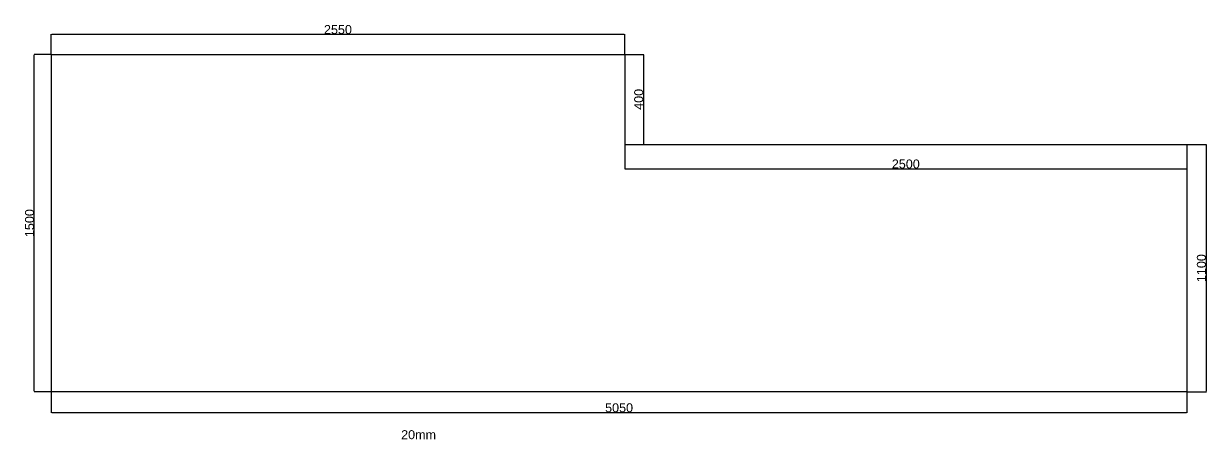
# Model space of a CAD drawing. Header units: millimetres. Extents: x 397 to 22000, y -812 to 12499.
# Drawn here: x 9701 to 14964, y 5070 to 6917 of the extents above; entities that cross this region are included whole.
import ezdxf

# ---------------------------------------------------------------- set-up
doc = ezdxf.new("R2010")
doc.units = ezdxf.units.MM
doc.layers.add('标号', color=4, linetype='Continuous')
doc.styles.get("Standard").update_dxf_attribs({"font": 'arial.ttf'})
doc.dimstyles.new('边框总尺寸', dxfattribs={"dimtxt": 40, "dimasz": 2.5, "dimexe": 1.25, "dimexo": 0.625, "dimtad": 1, "dimtxsty": 'Standard', "dimcen": 2.5, "dimclrd": 6, "dimclre": 6, "dimclrt": 6, "dimadec": 0, "dimazin": 0, "dimtfac": 1, "dimtmove": 0, "dimatfit": 3, "dimfxl": 1, "dimarcsym": 0})

# ---------------------------------------------------------------- blocks, each defined once
blk = doc.blocks.new('*D292')
at = {"color": 6, "lineweight": -2, "transparency": 16777216}
for p, q in [((9822.9, 6780.7), (9747.1, 6780.7)), ((9748.4, 5283.2), (9748.4, 6778.2)), ((9822.9, 5280.7), (9747.1, 5280.7))]:
    blk.add_line(p, q, dxfattribs=at)
at = {"color": 6, "transparency": 16777216}
for points in [[(9748, 6778.2), (9748.8, 6778.2), (9748.4, 6780.7)], [(9748, 5283.2), (9748.8, 5283.2), (9748.4, 5280.7)]]:
    blk.add_solid(points, dxfattribs=at)
at = {"layer": 'Defpoints', "color": 0, "transparency": 16777216}
for p in [(9748.4, 6780.7), (9823.5, 6780.7), (9823.5, 5280.7)]:
    blk.add_point(p, dxfattribs=at)
at = {"color": 6, "transparency": 16777216, "insert": (9727.3, 6030.7), "char_height": 40, "attachment_point": 5, "rotation": 90}
blk.add_mtext('1500', dxfattribs=at)
blk = doc.blocks.new('*D293')
at = {"color": 6, "lineweight": -2, "transparency": 16777216}
for p, q in [((9823.5, 6781.4), (9823.5, 6871)), ((9826, 6869.7), (12371, 6869.7)), ((12373.5, 6781.4), (12373.5, 6871))]:
    blk.add_line(p, q, dxfattribs=at)
at = {"color": 6, "transparency": 16777216}
for points in [[(9826, 6870.1), (9826, 6869.3), (9823.5, 6869.7)], [(12371, 6870.1), (12371, 6869.3), (12373.5, 6869.7)]]:
    blk.add_solid(points, dxfattribs=at)
at = {"layer": 'Defpoints', "color": 0, "transparency": 16777216}
for p in [(12373.5, 6869.7), (9823.5, 6780.7), (12373.5, 6780.7)]:
    blk.add_point(p, dxfattribs=at)
at = {"color": 6, "transparency": 16777216, "insert": (11098.5, 6890.8), "char_height": 40, "attachment_point": 5}
blk.add_mtext('2550', dxfattribs=at)
blk = doc.blocks.new('*D294')
at = {"color": 6, "lineweight": -2, "transparency": 16777216}
for p, q in [((12374.1, 6780.7), (12458.3, 6780.7)), ((12457, 6778.2), (12457, 6383.2)), ((12374.1, 6380.7), (12458.3, 6380.7))]:
    blk.add_line(p, q, dxfattribs=at)
at = {"color": 6, "transparency": 16777216}
for points in [[(12456.6, 6778.2), (12457.5, 6778.2), (12457, 6780.7)], [(12456.6, 6383.2), (12457.5, 6383.2), (12457, 6380.7)]]:
    blk.add_solid(points, dxfattribs=at)
at = {"layer": 'Defpoints', "color": 0, "transparency": 16777216}
for p in [(12373.5, 6780.7), (12373.5, 6380.7), (12457, 6380.7)]:
    blk.add_point(p, dxfattribs=at)
at = {"color": 6, "transparency": 16777216, "insert": (12436, 6580.7), "char_height": 40, "attachment_point": 5, "rotation": 90}
blk.add_mtext('400', dxfattribs=at)
blk = doc.blocks.new('*D295')
at = {"color": 6, "lineweight": -2, "transparency": 16777216}
for p, q in [((12373.5, 6380.1), (12373.5, 6271)), ((14873.5, 6380.1), (14873.5, 6271)), ((12376, 6272.3), (14871, 6272.3))]:
    blk.add_line(p, q, dxfattribs=at)
at = {"color": 6, "transparency": 16777216}
for points in [[(12376, 6272.7), (12376, 6271.8), (12373.5, 6272.3)], [(14871, 6272.7), (14871, 6271.8), (14873.5, 6272.3)]]:
    blk.add_solid(points, dxfattribs=at)
at = {"layer": 'Defpoints', "color": 0, "transparency": 16777216}
for p in [(12373.5, 6380.7), (14873.5, 6380.7), (14873.5, 6272.3)]:
    blk.add_point(p, dxfattribs=at)
at = {"color": 6, "transparency": 16777216, "insert": (13623.5, 6293.3), "char_height": 40, "attachment_point": 5}
blk.add_mtext('2500', dxfattribs=at)
blk = doc.blocks.new('*D296')
at = {"color": 6, "lineweight": -2, "transparency": 16777216}
for p, q in [((14874.1, 6380.7), (14960.2, 6380.7)), ((14958.9, 6378.2), (14958.9, 5283.2)), ((14874.1, 5280.7), (14960.2, 5280.7))]:
    blk.add_line(p, q, dxfattribs=at)
at = {"color": 6, "transparency": 16777216}
for points in [[(14958.5, 6378.2), (14959.4, 6378.2), (14958.9, 6380.7)], [(14958.5, 5283.2), (14959.4, 5283.2), (14958.9, 5280.7)]]:
    blk.add_solid(points, dxfattribs=at)
at = {"layer": 'Defpoints', "color": 0, "transparency": 16777216}
for p in [(14873.5, 6380.7), (14873.5, 5280.7), (14958.9, 5280.7)]:
    blk.add_point(p, dxfattribs=at)
at = {"color": 6, "transparency": 16777216, "insert": (14937.9, 5830.7), "char_height": 40, "attachment_point": 5, "rotation": 90}
blk.add_mtext('1100', dxfattribs=at)
blk = doc.blocks.new('*D297')
at = {"color": 6, "lineweight": -2, "transparency": 16777216}
for p, q in [((9823.5, 5280.1), (9823.5, 5187.5)), ((14873.5, 5280.1), (14873.5, 5187.5)), ((9826, 5188.7), (14871, 5188.7))]:
    blk.add_line(p, q, dxfattribs=at)
at = {"color": 6, "transparency": 16777216}
for points in [[(9826, 5189.1), (9826, 5188.3), (9823.5, 5188.7)], [(14871, 5189.1), (14871, 5188.3), (14873.5, 5188.7)]]:
    blk.add_solid(points, dxfattribs=at)
at = {"layer": 'Defpoints', "color": 0, "transparency": 16777216}
for p in [(9823.5, 5280.7), (14873.5, 5280.7), (14873.5, 5188.7)]:
    blk.add_point(p, dxfattribs=at)
at = {"color": 6, "transparency": 16777216, "insert": (12348.5, 5209.8), "char_height": 40, "attachment_point": 5}
blk.add_mtext('5050', dxfattribs=at)

msp = doc.modelspace()

# ---------------------------------------------------------------- linework, layer by layer
for p, q in [((9823.49, 6780.745), (9823.49, 5280.745)), ((9823.49, 6780.745), (12373.49, 6780.745)), ((12373.49, 6780.745), (12373.49, 6380.745)), ((12373.49, 6380.745), (14873.49, 6380.745)), ((14873.49, 6380.745), (14873.49, 5280.745)), ((14873.49, 5280.745), (9823.49, 5280.745))]:
    msp.add_line(p, q)

# ---------------------------------------------------------------- texts
at = {"layer": '标号', "insert": (11379.408, 5069.971), "char_height": 40, "attachment_point": 7}
msp.add_mtext_dynamic_manual_height_columns('20mm', width=1365.27637, gutter_width=12.5, heights=[52.667], dxfattribs=at)

# ---------------------------------------------------------------- dimensions: what is measured, and where the dimension line sits
for p1, p2, distance, picture, middle in [((9823.49, 6780.745), (12373.49, 6780.745), 88.962, '*D293', (11098.49, 6890.755)), ((9823.49, 5280.745), (9823.49, 6780.745), 75.097, '*D292', (9727.344, 6030.745)), ((12373.49, 6780.745), (12373.49, 6380.745), 83.555, '*D294', (12435.997, 6580.745)), ((12373.49, 6380.745), (14873.49, 6380.745), -108.479, '*D295', (13623.49, 6293.314)), ((14873.49, 6380.745), (14873.49, 5280.745), 85.448, '*D296', (14937.89, 5830.745)), ((9823.49, 5280.745), (14873.49, 5280.745), -92.019, '*D297', (12348.49, 5209.774))]:
    dim = msp.add_aligned_dim(p1=p1, p2=p2, distance=distance, dimstyle='边框总尺寸')
    dim.commit()
    dim.dimension.update_dxf_attribs({"geometry": picture, "text_midpoint": middle})

doc.saveas('drawing.dxf')
